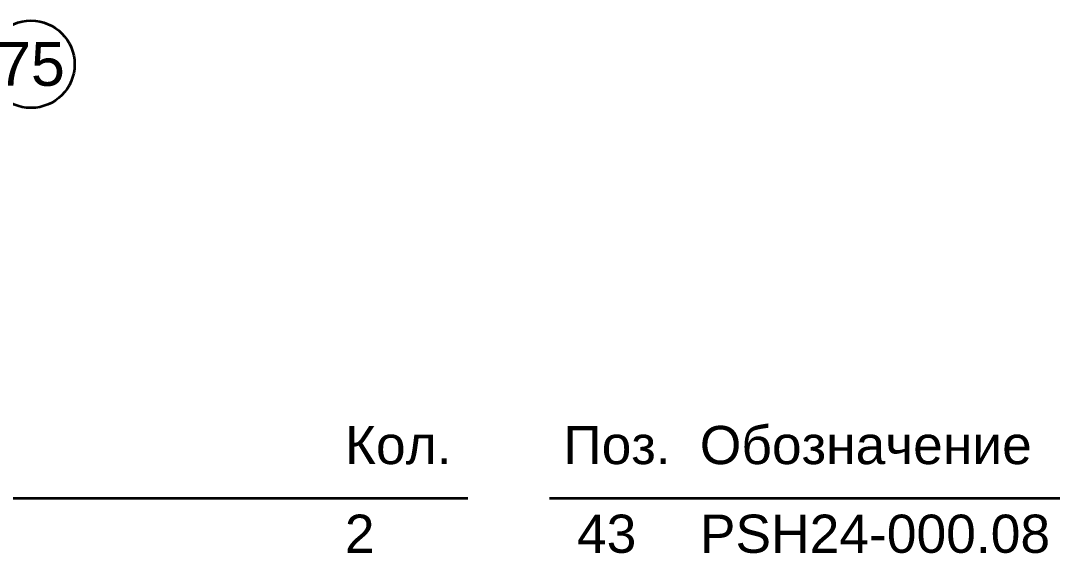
# Model space of a CAD drawing. Header units: millimetres. Extents: x 0 to 594, y 0 to 420.
# Drawn here: x 124.3 to 199.8, y 213 to 252 of the extents above; entities that cross this region are included whole.
import ezdxf
from ezdxf.enums import TextEntityAlignment as Align

# ---------------------------------------------------------------- set-up
doc = ezdxf.new("R2010")
doc.units = ezdxf.units.MM
doc.styles.add('GOST', font='Arial')

msp = doc.modelspace()

# ---------------------------------------------------------------- linework, layer by layer
at = {"color": 8, "lineweight": 35}
for p, q in [((25, 217), (157, 217)), ((163, 217), (295, 217))]:
    msp.add_line(p, q, dxfattribs=at)
at = {"color": 7, "lineweight": 35}
msp.add_circle((125.007, 248.801), 3.2, dxfattribs=at)

# ---------------------------------------------------------------- texts
at = {"color": 7, "style": 'GOST'}
msp.add_text('75', height=3.2, dxfattribs=at).set_placement((125.007, 248.801), align=Align.MIDDLE)
at = {"color": 3, "style": 'GOST'}
for s, p in [('Кол.', (148, 219.5)), ('Поз.', (164, 219.5)), ('Обозначение', (174, 219.5)), ('2', (148, 213)), ('43', (165, 213)), ('PSH24-000.08', (174, 213))]:
    msp.add_text(s, height=2.8, dxfattribs=at).set_placement(p)

doc.saveas('drawing.dxf')
